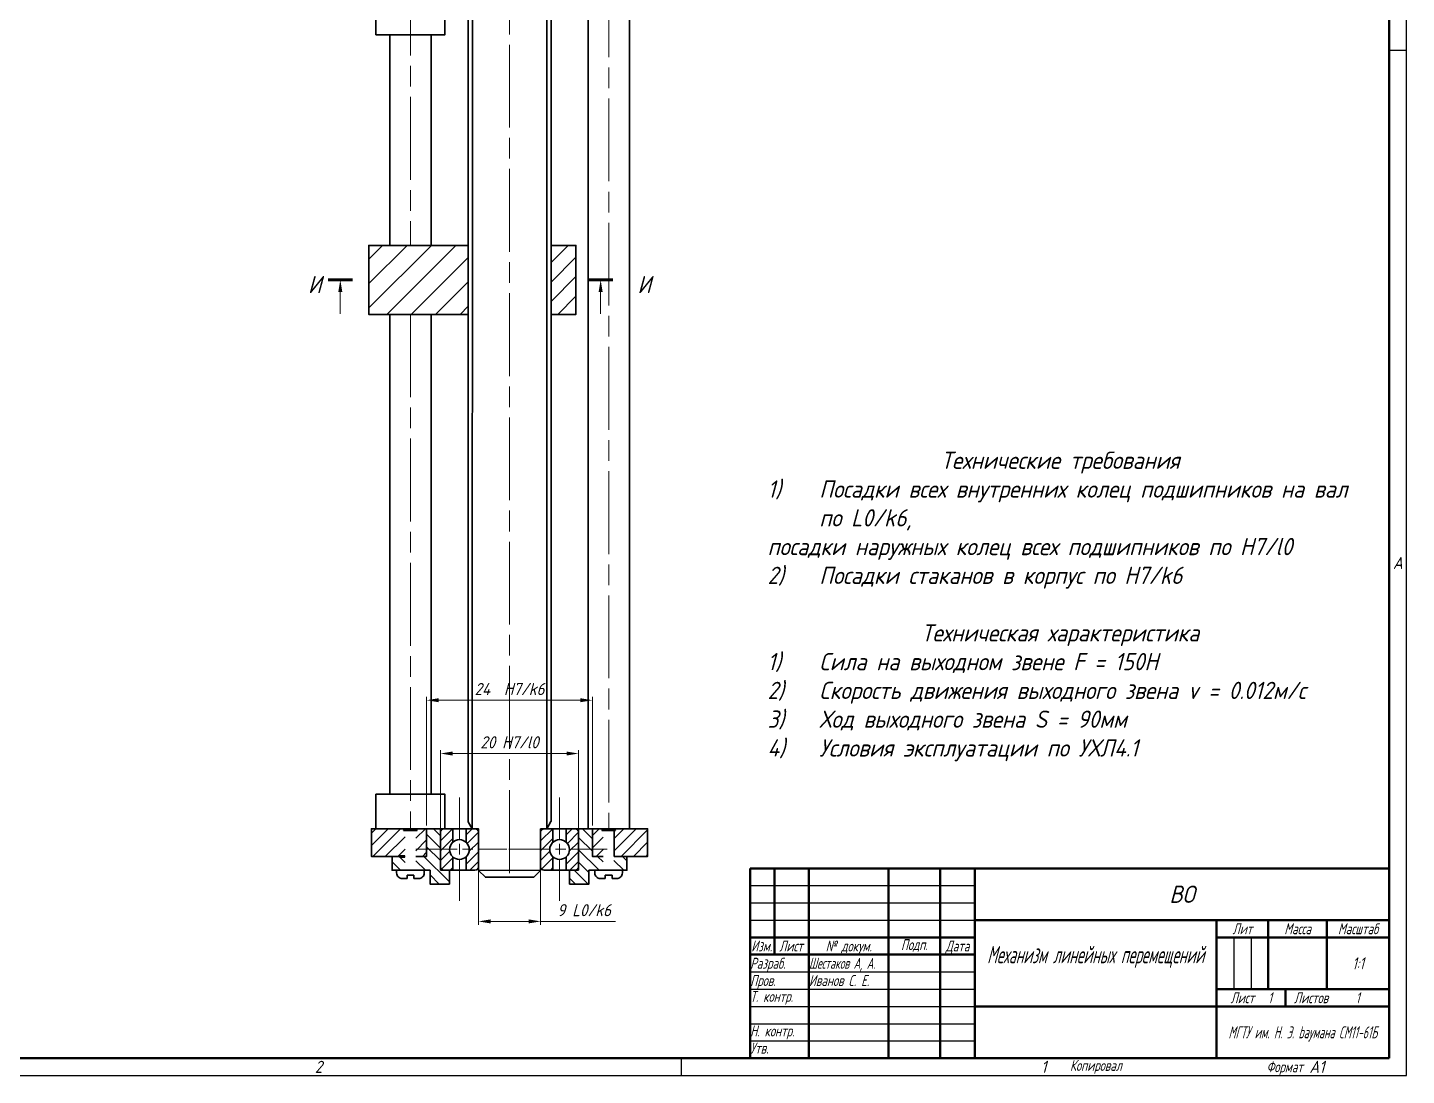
# Model space of a CAD drawing. Header units: millimetres. Extents: x 0 to 1511, y 0 to 853.
# Drawn here: x 441.7 to 841, y 0 to 303.6 of the extents above; entities that cross this region are included whole.
import ezdxf
from ezdxf.enums import TextEntityAlignment as Align

# ---------------------------------------------------------------- set-up
doc = ezdxf.new("R2010")
doc.units = ezdxf.units.MM
doc.linetypes.add('AM_ISO08W050', pattern=[18, 12, -1.5, 3, -1.5])
doc.linetypes.add('AM_ISO08W050x2', pattern=[9, 6, -0.75, 1.5, -0.75])
for name, color, linetype, lineweight in [('AM_0', 7, 'Continuous', 35), ('AM_5', 3, 'Continuous', 15), ('AM_7', 4, 'AM_ISO08W050', 15), ('AM_8', 1, 'Continuous', 15), ('AM_BOR', 7, 'Continuous', 35), ('основные', 7, 'Continuous', 35), ('оч жирные', 7, 'Continuous', 70)]:
    doc.layers.add(name, color=color, linetype=linetype, lineweight=lineweight)
doc.styles.add('ACGOSTTS', font='geniso.shx', dxfattribs={"oblique": 15})
doc.styles.get("Standard").update_dxf_attribs({"font": 'geniso.shx', "oblique": 15})
doc.dimstyles.new('AM_GOST$0', dxfattribs={"dimtxt": 3.5, "dimasz": 3.5, "dimexe": 1, "dimexo": 1, "dimgap": 1.5, "dimtad": 1, "dimtoh": 1, "dimtxsty": 'Standard', "dimcen": 0, "dimclrd": 256, "dimclre": 256, "dimclrt": 2, "dimadec": 0, "dimazin": 2, "dimtp": 0.1, "dimtm": 0.1, "dimtfac": 0.71, "dimtdec": 3, "dimtmove": 0, "dimatfit": 3, "dimfxl": 1, "dimtolj": 1, "dimlwd": -1, "dimlwe": -1, "dimarcsym": 1})
pattern_1 = [(45, (-443.0698865816885, -430.9443200236127), (-0.7071067811865476, 0.7071067811865476), [])]
pattern_2 = [(45, (-428.5698865816885, -430.9443200236127), (-0.7071067811865476, 0.7071067811865476), [])]

# ---------------------------------------------------------------- blocks, each defined once
blk = doc.blocks.new('GOST_A1_LANDSCAPE')
at = {"layer": 'AM_BOR', "color": 1, "lineweight": 25}
for p, q in [((841, 0), (841, 594)), ((841, 297), (836, 297)), ((631, 5), (631, 0)), ((0, 0), (841, 0))]:
    blk.add_line(p, q, dxfattribs=at)
at = {"layer": 'AM_BOR', "color": 7, "lineweight": 50}
for p, q in [((836, 4.999999999999999), (836, 589)), ((20, 4.999999999999999), (836, 4.999999999999999))]:
    blk.add_line(p, q, dxfattribs=at)
at = {"layer": 'AM_BOR', "color": 1, "lineweight": 25, "style": 'ACGOSTTS', "oblique": 15}
for s, p in [('A', (838.4999999999999, 148.5)), ('2', (526, 2.5)), ('1', (736, 2.5))]:
    blk.add_text(s, height=3.5, dxfattribs=at).set_placement(p, align=Align.MIDDLE_CENTER)
blk = doc.blocks.new('GOST_FORM1')
at = {"layer": 'AM_BOR', "color": 7, "lineweight": 50}
for p, q in [((-185, 0), (-185, 55)), ((-185, 55), (0, 55)), ((-178, 55), (-178, 30)), ((-168, 55.00000000000001), (-168, 1.06581410364015e-14)), ((-145, 55.00000000000001), (-145, 1.06581410364015e-14)), ((-130, 55.00000000000001), (-130, 1.06581410364015e-14)), ((-120, 55), (-120, 0)), ((0, 55), (0, 0)), ((-120, 40), (0, 40)), ((-50, 40), (-50, 0)), ((-35, 40), (-35.00000000000001, 20)), ((-18, 40), (-18.00000000000001, 20)), ((-185, 35), (-120, 35)), ((-50, 35), (0, 35)), ((-185, 30), (-120, 30)), ((-50, 20), (0, 20)), ((-30, 20), (-30, 15)), ((-120, 15), (0, 15)), ((0, 0), (-185, 0))]:
    blk.add_line(p, q, dxfattribs=at)
at = {"layer": 'AM_BOR', "color": 1, "lineweight": 25}
for p, q in [((-185, 50), (-120, 50)), ((-185, 45), (-120, 45)), ((-185, 40), (-120, 40)), ((-45, 35), (-45.00000000000001, 20)), ((-40, 35), (-40.00000000000001, 20)), ((-185, 25), (-120, 25)), ((-185, 20), (-120, 20)), ((-185, 15), (-120, 15)), ((-185, 10), (-120, 10)), ((-185, 5), (-120, 5))]:
    blk.add_line(p, q, dxfattribs=at)
at = {"layer": 'AM_BOR', "color": 1, "lineweight": 25, "style": 'ACGOSTTS', "oblique": 15, "width": 0.8}
for s, p in [('Лит', (-42.5, 37.5)), ('Масса', (-26.5, 37.5)), ('Масштаб', (-9, 37.5)), ('Изм.', (-181.7, 32.50000000000001)), ('Лист', (-173.2, 32.49999999999999)), ('№ докум.', (-156.5, 32.5)), ('Подп.', (-137.5, 32.90000000000001)), ('Дата', (-125, 32.5)), ('Лист', (-42.49999999999999, 17.5)), ('Листов', (-22.617049621423, 17.5)), ('Копировал', (-84.9239887437851, -2.099999999999997))]:
    blk.add_text(s, height=3.17, dxfattribs=at).set_placement(p, align=Align.MIDDLE_CENTER)
for s, p in [('Разраб.', (-185, 27.5)), ('Пров.', (-185, 22.5)), ('Т. контр.', (-185, 17.9)), ('Н. контр.', (-185, 7.9)), ('Утв.', (-185, 2.9))]:
    blk.add_text(s, height=3.17, dxfattribs=at).set_placement(p, align=Align.MIDDLE_LEFT)
blk.add_text('Формат', height=3.17, dxfattribs=at).set_placement((-25, -2.5), align=Align.MIDDLE_RIGHT)
at = {"layer": 'AM_BOR', "color": 2, "lineweight": 25, "style": 'ACGOSTTS', "oblique": 15}
for tag, height, p in [('GEN-TITLE-PARTNO{23}', 5, (-59.99999999999997, 47.5)), ('GEN-TITLE-CMPNY{13}', 3.5, (-25, 7.500000000000039))]:
    blk.add_attdef(tag, text='', height=height, dxfattribs=at).set_placement(p, align=Align.MIDDLE_CENTER)
at = {"layer": 'AM_BOR', "color": 2, "lineweight": 25, "style": 'ACGOSTTS', "oblique": 15, "width": 0.8}
for tag, height, p in [('GEN-TITLE-DES1{13}', 5, (-85, 30)), ('GEN-TITLE-LIT1{1}', 3.5, (-47.9, 27.50000000000001)), ('GEN-TITLE-LIT2{1.1}', 3.5, (-42.9, 27.49999999999999)), ('GEN-TITLE-LIT3{1.1}', 3.5, (-37.9, 27.5)), ('GEN-TITLE-WT{4}', 3.5, (-27, 27.5)), ('GEN-TITLE-SCA{6}', 3.5, (-9, 27.5)), ('GEN-TITLE-DES2{21}', 3.17, (-84.99999999999997, 19.5)), ('GEN-TITLE-SHEET{2.2}', 3.17, (-34.5, 17.5)), ('GEN-TITLE-NUMSHTS{5}', 3.17, (-9.117049621422979, 17.5))]:
    blk.add_attdef(tag, text='', height=height, dxfattribs=at).set_placement(p, align=Align.MIDDLE_CENTER)
at = {"layer": 'AM_BOR', "color": 2, "lineweight": 25, "style": 'ACGOSTTS', "oblique": 15}
for tag, height, width, p in [('GEN-TITLE-NAME{6.5}', 3.17, 0.8, (-168, 27.5)), ('GEN-TITLE-CHKM{6.5}', 3.17, 0.8, (-168, 22.5)), ('GEN-TITLE-ENG{6.5}', 3.17, 0.8, (-168, 17.49999999999999)), ('GEN-TITLE-AUTH{6.5}', 3.17, 0.8, (-168, 12.5)), ('GEN-TITLE-APPD{6.5}', 3.17, 0.8, (-168, 7.5)), ('GEN-TITLE-MAT2{9}', 3.5, 0.9, (-85, 9.250000000000032)), ('GEN-TITLE-APPM{6.5}', 3.17, 0.8, (-168, 2.5)), ('GEN-TITLE-MAT3{9}', 3.5, 0.9, (-84.99999999999997, 4.366671310070226))]:
    blk.add_attdef(tag, text='', height=height, dxfattribs=dict(at, width=width)).set_placement(p, align=Align.MIDDLE_LEFT)
at = {"layer": 'AM_BOR', "color": 1, "lineweight": 25, "style": 'ACGOSTTS', "oblique": 15, "width": 0.8}
blk.add_attdef('GEN-TITLE-AUTHT{5}', text='', height=3.17, dxfattribs=at).set_placement((-185, 12.90000000000005), align=Align.MIDDLE_LEFT)
at = {"layer": 'AM_BOR', "color": 2, "lineweight": 25, "style": 'ACGOSTTS', "oblique": 15, "width": 0.9}
blk.add_attdef('GEN-TITLE-MAT1{9}', text='', height=3.5, dxfattribs=at).set_placement((-86.49999999999997, 7.500000000000001), align=Align.MIDDLE_RIGHT)
at = {"layer": 'AM_BOR', "color": 2, "lineweight": 25, "style": 'ACGOSTTS', "oblique": 15}
blk.add_attdef('GEN-TITLE-SIZ{15.7}', text='', height=3.5, dxfattribs=at).set_placement((-23.09970341330745, -2.499999999999979), align=Align.MIDDLE_LEFT)
blk = doc.blocks.new('GENZOONQJ7VO5')
at = {"layer": 'AM_8'}
h = blk.add_hatch(dxfattribs=at)
h.set_pattern_fill('_U', color=256, scale=2.5, angle=45, style=0, pattern_type=0)
h.set_pattern_definition([(45, (-243.6007076448429, -133.9789506208801), (-1.767766952966369, 1.767766952966369), [])])
h.paths.add_polyline_path([(6.99929235515674, -18.20808158507089), (-7.387272644843051, -18.20808158507089), (-7.387272644843961, -28.20808158507157), (6.99929235515674, -28.20808158507157)])
h = blk.add_hatch(dxfattribs=at)
h.set_pattern_fill('_U', color=256, scale=2, angle=45, style=0, pattern_type=0)
h.set_pattern_definition([(45, (-243.6007076448429, -133.9789506208801), (-1.414213562373095, 1.414213562373095), [])])
h.paths.add_polyline_path([(18.99929235515674, -18.20808158507089), (18.99929235515674, -28.20808158507157), (22.61272735515604, -28.20808158507157), (22.61272735515695, -18.20808158507089)])
h = blk.add_hatch(dxfattribs=at)
h.set_pattern_fill('ANSI31', color=256, scale=0.4, style=0)
h.set_pattern_definition([(45, (-243.6007076448429, -204.3484723976577), (-0.8980256121069154, 0.8980256121069154), [])])
h.paths.add_polyline_path([(-2.134201293882143, -102.9668210932588), (-2.358911020468895, -102.9668210932588), (-2.142404669522875, -102.7399783843204), (-7.008911020483765, -102.7399783843204), (-7.008911020483765, -106.7399783843204), (-3.792404669537746, -106.7399783843204), (-2.917694942936123, -106.7399783843204), (-2.134201293882143, -106.7399783843204)])
h.paths.add_polyline_path([(0.9910889795162348, -102.7399783843204), (-0.5672139957744093, -102.7399783843204), (-0.5672139957744093, -102.7485734021783), (-0.358911020468895, -102.9668210932588), (-0.5672139957744093, -102.9668210932588), (-0.5672139957744093, -105.686764561642), (0.9910889795162348, -105.686764561642)])
h.paths.add_polyline_path([(26.54939195480665, -102.9668210932588), (26.34108897950114, -102.9668210932588), (26.54939195480665, -102.7485734021783), (26.54939195480665, -102.7399783843204), (25.35749573078215, -102.7399783843204), (24.99108897951623, -102.7399783843204), (24.99108897951623, -105.686764561642), (26.54939195480665, -105.686764561642)])
h.paths.add_polyline_path([(32.99108897951623, -102.7399783843204), (28.12868431637526, -102.7399783843204), (28.12868431637526, -102.7442758932494), (28.34108897950114, -102.9668210932588), (28.12868431637526, -102.9668210932588), (28.12868431637526, -106.7399783843204), (32.99108897951623, -106.7399783843204)])
h.paths.add_polyline_path([(26.54939195480665, -105.686764561642), (24.99108897951623, -105.686764561642), (24.99108897951623, -106.7399783843203), (26.54939195480665, -106.7399783843203)])
h.paths.add_polyline_path([(0.9910889795162348, -105.686764561642), (-0.5672139957744093, -105.686764561642), (-0.5672139957744093, -106.7399783843204), (0.9910889795162348, -106.7399783843204)])
h = blk.add_hatch(dxfattribs=at)
h.set_pattern_fill('ANSI31', color=256, scale=0.4, angle=90, style=0)
h.set_pattern_definition([(135, (-243.6007076448429, -204.3484723976577), (-0.8980256121069154, -0.8980256121069154), [])])
h.paths.add_polyline_path([(29.99108897951601, -108.7399783843204), (29.99108897951601, -106.7399783843204), (28.11637925291461, -106.7399783843204), (28.11637925291461, -108.7399783843204)])
edge = h.paths.add_edge_path()
edge.add_line((26.54939195480665, -108.7399783843204), (26.54939195480665, -106.7399783843204))
edge.add_line((26.54939195480665, -106.7399783843204), (24.99108897951623, -106.7399783843204))
edge.add_line((24.99108897951623, -106.7399783843204), (24.99108897951623, -105.686764561642))
edge.add_line((24.99108897951623, -105.686764561642), (24.99108897951623, -102.7399783843204))
edge.add_line((24.99108897951623, -102.7399783843204), (22.99108897951623, -102.7399783843204))
edge.add_line((22.99108897951623, -102.7399783843204), (22.99108897951623, -105.686764561642))
edge.add_line((22.99108897951601, -105.686764561642), (22.99108897951601, -108.2399783843204))
edge.add_arc((22.49108897951601, -108.2399783843205), 0.5, 270, 359.999999999987, ccw=False)
edge.add_line((22.49108897951601, -108.7399783843204), (21.69108897951605, -108.7399783843204))
edge.add_line((21.69108897951605, -108.7399783843204), (21.69108897951605, -110.7399783843204))
edge.add_line((21.69108897951605, -110.7399783843204), (24.49108897951601, -110.7399783843204))
edge.add_line((24.49108897951601, -110.7399783843204), (24.49108897951601, -108.7399783843204))
edge.add_line((24.49108897951601, -108.7399783843204), (24.99108897951601, -108.7399783843204))
edge.add_line((24.99108897951601, -108.7399783843204), (26.54939195480665, -108.7399783843204))
edge = h.paths.add_edge_path()
edge.add_line((4.291088979516189, -110.7399783843204), (4.291088979516189, -108.7399783843204))
edge.add_line((4.291088979516189, -108.7399783843204), (3.491088979516007, -108.7399783843204))
edge.add_arc((3.491088979516007, -108.2399783843205), 0.4999999999998863, 180.000000000013, 270, ccw=False)
edge.add_line((2.991088979516007, -108.2399783843204), (2.991088979516007, -105.686764561642))
edge.add_line((2.991088979516007, -105.686764561642), (2.991088979516007, -102.7399783843204))
edge.add_line((2.991088979516007, -102.7399783843204), (0.9910889795162348, -102.7399783843204))
edge.add_line((0.9910889795162348, -102.7399783843204), (0.9910889795162348, -105.686764561642))
edge.add_line((0.9910889795162348, -105.686764561642), (0.9910889795162348, -106.7399783843204))
edge.add_line((0.9910889795162348, -106.7399783843204), (-0.5672139957744093, -106.7399783843204))
edge.add_line((-0.5672139957744093, -106.7399783843204), (-0.5672139957744093, -108.7399783843203))
edge.add_line((-0.5672139957744093, -108.7399783843203), (0.6492923551718377, -108.7399783843203))
edge.add_line((0.6492923551718377, -108.7399783843203), (0.9910889795160074, -108.7399783843204))
edge.add_line((0.9910889795160074, -108.7399783843204), (1.491088979516007, -108.7399783843204))
edge.add_line((1.491088979516007, -108.7399783843204), (1.491088979516007, -110.7399783843204))
edge.add_line((1.491088979516007, -110.7399783843204), (4.291088979516189, -110.7399783843204))
h.paths.add_polyline_path([(-2.134201293882143, -108.7399783843204), (-2.134201293882143, -106.7399783843204), (-2.225417371430012, -106.7399783843204), (-2.917694942936123, -106.7399783843204), (-4.008911020483993, -106.7399783843204), (-4.008911020483993, -108.7399783843204)])
h = blk.add_hatch(dxfattribs=at)
h.set_pattern_fill('_U', color=256, angle=45, style=0, pattern_type=0)
h.set_pattern_definition(pattern_1)
edge = h.paths.add_edge_path()
edge.add_line((3.491088979516007, -108.7399783843204), (4.784088979516127, -108.7399783843204))
edge.add_line((4.784088979516127, -108.7399783843204), (4.784088979516127, -106.802546499784))
edge.add_arc((5.741088979516007, -105.7399783843204), 1.429999999999985, 132.0077229335649, 227.9922770664336, ccw=False)
edge.add_line((4.784088979516127, -104.6774102688567), (4.784088979516127, -102.7399783843204))
edge.add_line((4.784088979516127, -102.7399783843204), (3.491088979516007, -102.7399783843204))
edge.add_arc((3.491088979516007, -103.2399783843204), 0.5, 90, 180.0000000000065)
edge.add_line((2.991088979516007, -103.2399783843204), (2.991088979516007, -108.2399783843204))
edge.add_arc((3.491088979516007, -108.2399783843204), 0.5, 180.0000000000065, 270.0000000000065)
h = blk.add_hatch(dxfattribs=at)
h.set_pattern_fill('_U', color=256, angle=45, style=0, pattern_type=0)
h.set_pattern_definition(pattern_1)
edge = h.paths.add_edge_path()
edge.add_line((7.991088979516007, -102.7399783843204), (6.698088979515887, -102.7399783843204))
edge.add_line((6.698088979516115, -102.7399783843204), (6.698088979516115, -104.6774102688567))
edge.add_arc((5.741088979516007, -105.7399783843204), 1.429999999999985, -47.99227706643512, 47.99227706643359, ccw=False)
edge.add_line((6.698088979516115, -106.8025464997841), (6.698088979516115, -108.7399783843204))
edge.add_line((6.698088979516115, -108.7399783843204), (7.991088979516007, -108.7399783843204))
edge.add_arc((7.991088979516235, -108.2399783843204), 0.5, 269.9999999999935, 359.9999999999935)
edge.add_line((8.491088979516007, -108.2399783843204), (8.491088979516007, -103.2399783843203))
edge.add_arc((7.991088979516007, -103.2399783843204), 0.5, 6.513775987637282e-12, 89.99999999999349)
h = blk.add_hatch(dxfattribs=at)
h.set_pattern_fill('_U', color=256, angle=45, style=0, pattern_type=0)
h.set_pattern_definition(pattern_2)
edge = h.paths.add_edge_path()
edge.add_line((17.99108897951601, -108.7399783843204), (19.28408897951613, -108.7399783843204))
edge.add_line((19.28408897951613, -108.7399783843204), (19.28408897951613, -106.802546499784))
edge.add_arc((20.24108897951601, -105.7399783843204), 1.429999999999985, 132.0077229335649, 227.9922770664336, ccw=False)
edge.add_line((19.28408897951613, -104.6774102688567), (19.28408897951613, -102.7399783843204))
edge.add_line((19.28408897951613, -102.7399783843204), (17.99108897951601, -102.7399783843204))
edge.add_arc((17.99108897951601, -103.2399783843204), 0.5, 90, 180.0000000000065)
edge.add_line((17.49108897951601, -103.2399783843204), (17.49108897951601, -108.2399783843204))
edge.add_arc((17.99108897951601, -108.2399783843204), 0.5, 180.0000000000065, 270.0000000000065)
h = blk.add_hatch(dxfattribs=at)
h.set_pattern_fill('_U', color=256, angle=45, style=0, pattern_type=0)
h.set_pattern_definition(pattern_2)
edge = h.paths.add_edge_path()
edge.add_line((22.49108897951601, -102.7399783843204), (21.19808897951589, -102.7399783843204))
edge.add_line((21.19808897951611, -102.7399783843204), (21.19808897951611, -104.6774102688567))
edge.add_arc((20.24108897951601, -105.7399783843204), 1.429999999999985, -47.99227706643512, 47.99227706643359, ccw=False)
edge.add_line((21.19808897951611, -106.8025464997841), (21.19808897951611, -108.7399783843204))
edge.add_line((21.19808897951611, -108.7399783843204), (22.49108897951601, -108.7399783843204))
edge.add_arc((22.49108897951623, -108.2399783843204), 0.5, 269.9999999999935, 359.9999999999935)
edge.add_line((22.99108897951601, -108.2399783843204), (22.99108897951601, -103.2399783843203))
edge.add_arc((22.49108897951601, -103.2399783843204), 0.5, 6.513775987637282e-12, 89.99999999999349)
at = {"layer": 'AM_7'}
for p, q in [((12.99929235515674, 82.8571757641962), (12.99108897951601, -109.7677482756203)), ((-1.350707644828162, 21.29191841492877), (-1.350707644828162, -18.20808158507089)), ((27.35749573078215, 21.06507570599035), (27.35749573078215, -102.7399783843204)), ((-1.350707644828162, -28.20808158507157), (-1.358911020468895, -102.7399783843204))]:
    blk.add_line(p, q, dxfattribs=at)
at = {"layer": 'AM_7', "linetype": 'AM_ISO08W050x2'}
for p, q in [((5.741088979516007, -98.18694298484084), (5.741088979516007, -113.1865861384432)), ((5.741088979516007, -98.18694298484084), (5.741088979516007, -113.1865861384432)), ((20.24108897951601, -98.18694298484084), (20.24108897951601, -113.1865861384432)), ((20.24108897951601, -98.18694298484084), (20.24108897951601, -113.1865861384432)), ((-0.5672139957744093, -105.686764561642), (12.62389450126147, -105.686764561642)), ((12.88736263859073, -105.686764561642), (27.12389450126147, -105.686764561642))]:
    blk.add_line(p, q, dxfattribs=at)
at = {"layer": 'основные'}
for p, q in [((6.99929235515674, 49.76342383545682), (6.991088979516007, -101.7399783843204)), ((18.99929235515674, 33.76743384989379), (18.99929235515674, -101.6849703413373)), ((7.612663778817478, 25.29191841694973), (7.604523979516216, -102.7399783843204)), ((18.37765397951625, -102.7399783843204), (18.38585735515676, 25.29191841694973)), ((-6.00070764484326, -18.20808158507089), (-0.0007076448432599136, -18.20808158507094)), ((-0.0007076448432599136, -28.20808158507157), (-6.00070764484326, -28.20808158507151)), ((6.991088979516007, -101.7399783843204), (7.604523979516216, -102.7399783843204)), ((18.99108897951601, -101.6988926273793), (18.37765397951625, -102.7399783843204)), ((-1.350707644828162, -102.7399783843204), (-2.917694942936123, -102.7399783843204)), ((-2.358911020468895, -102.9668210932588), (-2.142404669522648, -102.7399783843204)), ((-2.358911020468895, -102.9668210932588), (-0.358911020468895, -102.9668210932588)), ((-0.5754173714149147, -102.7399783843203), (-2.142404669522648, -102.7399783843204)), ((-2.142404669522648, -102.9668210932588), (-0.5754173714149147, -102.9668210932588)), ((-0.5754173714149147, -102.7399783843204), (-0.358911020468895, -102.9668210932588)), ((2.991088979516007, -103.2399783843204), (2.991088979516007, -102.7399783843204)), ((2.991088979516007, -102.7399783843204), (3.491088979516235, -102.7399783843204)), ((2.991088979516007, -103.2399783843204), (2.991088979516007, -104.7399783843204)), ((3.491088979516007, -102.7399783843204), (8.491088979516007, -102.7399783843204)), ((6.698088979516115, -102.7399783843204), (3.491088979516007, -102.7399783843204)), ((4.784088979516127, -102.7399783843204), (4.784088979516127, -104.6774102688567)), ((6.698088979516115, -102.7399783843204), (6.698088979516115, -104.6774102688567)), ((17.49108897951601, -102.7399783843204), (18.37765397951625, -102.7399783843204)), ((17.49108897951601, -103.2399783843204), (17.49108897951601, -102.7399783843204)), ((17.49108897951601, -102.7399783843204), (17.99108897951623, -102.7399783843204)), ((17.49108897951601, -103.2399783843204), (17.49108897951601, -104.7399783843204)), ((17.99108897951601, -102.7399783843204), (22.99108897951601, -102.7399783843204)), ((21.19808897951611, -102.7399783843204), (17.99108897951601, -102.7399783843204)), ((18.37765397951625, -102.7399783843204), (18.37765397951625, -102.7399783843204)), ((19.28408897951613, -102.7399783843204), (19.28408897951613, -104.6774102688567)), ((21.19808897951611, -102.7399783843204), (21.19808897951611, -104.6774102688567)), ((25.35749573078215, -102.7399783843204), (29.35749573078215, -102.7399783843204)), ((26.55759533044716, -102.7399783843204), (26.34108897950114, -102.9668210932588)), ((28.34108897950114, -102.9668210932588), (26.34108897950114, -102.9668210932588)), ((28.34108897950114, -102.9668210932588), (28.12458262855489, -102.7399783843204)), ((4.784088979516127, -106.802546499784), (4.784088979516127, -108.7399783843204)), ((6.698088979516115, -106.8025464997841), (6.698088979516115, -108.7399783843204)), ((19.28408897951613, -106.802546499784), (19.28408897951613, -108.7399783843204)), ((21.19808897951611, -106.8025464997841), (21.19808897951611, -108.7399783843204)), ((-1.850707644828162, -109.9399783843203), (-1.850707644828162, -109.4399783843203)), ((-1.850707644828162, -109.4399783843203), (-0.8507076448281623, -109.4399783843203)), ((-0.8507076448281623, -109.4399783843203), (-0.8507076448281623, -109.9399783843203)), ((2.991088979516007, -108.2399783843204), (2.986427949433164, -108.7446394144033)), ((2.986427949433164, -108.7446394144033), (3.486513259703997, -108.7446394144033)), ((8.491088979516007, -108.7399783843204), (17.49108897951601, -108.7677482756203)), ((22.99108897951601, -108.7399783843204), (22.49108897951623, -108.7399783843204)), ((22.99108897951623, -108.2399783843204), (22.99108897951601, -108.7399783843204)), ((26.83288560386063, -109.9399783843203), (26.83288560386063, -109.4399783843203)), ((26.83288560386063, -109.4399783843203), (27.83288560386063, -109.4399783843203)), ((27.83288560386063, -109.4399783843203), (27.83288560386063, -109.9399783843203))]:
    blk.add_line(p, q, dxfattribs=at)
for points in [[(-6.351257971332416, 17.29191841492877), (3.648742028667584, 17.29191841492877), (3.648742028667584, 12.29191841492877), (-6.351257971332416, 12.29191841492877)], [(24.35749573078215, 17.29191841492877), (30.35749573078215, 17.29191841492877), (30.35749573078215, -102.7399783843204), (24.35749573078215, -102.7399783843204)], [(-6.358911020468895, -97.73997838432038), (3.641088979531105, -97.73997838432038), (3.641088979531105, -102.7399783843204), (-6.358911020468895, -102.7399783843204)], [(28.12868431637526, -106.7399783843204), (32.99108897951623, -106.7399783843204), (32.99108897951623, -102.7399783843204), (28.12868431637526, -102.7399783843204)]]:
    blk.add_lwpolyline(points, close=True, dxfattribs=at)
for points in [[(-4.350707644828162, 12.29191841492877), (-4.350707644828162, -18.20808158507094)], [(1.649292355171838, -18.20808158507094), (1.649292355171838, 12.29191841492877)], [(6.99929235515674, -28.20808158507157), (-7.387272644843961, -28.20808158507157), (-7.387272644843051, -18.20808158507089), (6.99929235515674, -18.20808158507089)], [(18.99929235515674, -18.20808158507089), (22.61272735515695, -18.20808158507089), (22.61272735515604, -28.20808158507157), (18.99929235515674, -28.20808158507157)], [(-4.350707644828162, -28.20808158507151), (-4.358360693964869, -97.73997838432041)], [(1.641639306035131, -97.73997838432038), (1.649292355171838, -28.20808158507151)], [(-0.5672139957744093, -106.7399783843204), (0.9910889795162348, -106.7399783843204), (0.9910889795162348, -102.7399783843204), (-7.008911020483765, -102.7399783843204), (-7.008911020483765, -106.7399783843204), (-3.792404669537746, -106.7399783843204)], [(-4.358911020468895, -102.7399783843204), (1.641088979531105, -102.7399783843204)], [(2.991088979516007, -108.2399783843204), (2.991088979516007, -102.7399783843204), (0.9910889795160074, -102.7399783843204)], [(7.604523979516216, -102.7399783843204), (8.491088979516007, -102.7399783843204), (8.491088979516007, -108.7677482756203), (9.491088979516007, -109.7677482756203), (16.49108897951601, -109.7677482756203), (17.49108897951601, -108.7677482756203), (17.49108897951601, -102.7399783843204)], [(22.99108897951623, -108.2399783843204), (22.99108897951623, -102.7399783843204), (24.99108897951623, -102.7399783843204), (24.99108897951623, -106.7399783843204), (26.56579870608766, -106.7399783843204)], [(22.99108897951601, -108.2399783843204), (22.99108897951601, -102.7399783843204), (24.99108897951601, -102.7399783843204)], [(26.56579870608766, -106.7399783843203), (24.99108897951623, -106.7399783843203), (24.99108897951623, -102.7399783843204), (32.99108897951623, -102.7399783843204), (32.99108897951623, -106.7399783843203), (28.33288560386063, -106.7399783843203)], [(-2.225417371430012, -106.7399783843204), (-2.134201293882143, -106.7399783843204)], [(-2.134201293882143, -106.7399783843204), (-2.225417371430012, -106.7399783843204)], [(28.21579870610276, -106.7399783843204), (29.99108897951601, -106.7399783843204), (29.99108897951601, -108.7399783843204), (24.99108897951601, -108.7399783843204), (24.49108897951601, -108.7399783843204), (24.49108897951601, -110.7399783843204), (21.69108897951605, -110.7399783843204), (21.69108897951605, -108.7399783843204), (22.49108897951601, -108.7399783843204)], [(28.21579870610276, -106.7399783843203), (28.13278600419562, -106.7399783843203)], [(28.13278600419562, -106.7399783843204), (28.21579870610276, -106.7399783843204)], [(21.69108897951628, -108.7399783843204), (22.49108897951623, -108.7399783843204)]]:
    blk.add_lwpolyline(points, dxfattribs=at)
for points in [[(4.291088979516189, -108.7399783843204), (3.491088979516235, -108.7399783843204, -0.4142135623730408), (2.991088979516007, -108.2399783843204), (2.991088979516007, -102.7399783843204), (0.9910889795162348, -102.7399783843204), (0.9910889795162348, -106.7399783843204), (-0.5672139957744093, -106.7399783843204)], [(7.991088979516007, -108.7399783843204), (3.491088979516007, -108.7399783843204, -0.4142135623730692), (2.991088979516007, -108.2399783843204), (2.991088979516007, -103.2399783843204, -0.4142135623730552), (3.491088979516007, -102.7399783843204), (7.991088979516007, -102.7399783843204, -0.4142135623730951), (8.491088979516007, -103.2399783843204), (8.491088979516007, -108.2399783843204, -0.4142135623730951), (7.991088979516007, -108.7399783843204, -1.655741125145663)], [(22.49108897951601, -108.7399783843204), (17.99108897951601, -108.7399783843204, -0.4142135623730692), (17.49108897951601, -108.2399783843204), (17.49108897951601, -103.2399783843204, -0.4142135623730552), (17.99108897951601, -102.7399783843204), (22.49108897951601, -102.7399783843204, -0.4142135623730951), (22.99108897951601, -103.2399783843204), (22.99108897951601, -108.2399783843204, -0.4142135623730951), (22.49108897951601, -108.7399783843204, -1.655741125145663)], [(-2.917694942936123, -106.7399783843204), (-4.008911020483993, -106.7399783843204), (-4.008911020483993, -108.7399783843204), (0.9910889795160074, -108.7399783843204), (1.491088979516007, -108.7399783843204), (1.491088979516007, -110.7399783843204), (4.291088979516189, -110.7399783843204), (4.291088979516189, -108.7399783843204), (3.491088979516007, -108.7399783843204, -0.004617882508610011), (3.486513259703997, -108.7446394144033, -0.004617882508610011)], [(-0.8507076448281623, -109.9399783843203), (-0.1507076448283442, -109.9399783843203, 0.414213562373095), (0.6492923551718377, -109.1399783843203), (0.6492923551718377, -108.7399783843203), (-3.350707644828162, -108.7399783843203), (-3.350707644828162, -109.1399783843203, 0.414213562373095), (-2.550707644828208, -109.9399783843203), (-1.850707644828162, -109.9399783843203)], [(26.83288560386063, -109.9399783843203), (26.13288560386059, -109.9399783843203, -0.414213562373095), (25.33288560386063, -109.1399783843203), (25.33288560386063, -108.7399783843203), (29.33288560386063, -108.7399783843203), (29.33288560386063, -109.1399783843203, -0.414213562373095), (28.53288560386045, -109.9399783843203), (27.83288560386063, -109.9399783843203)]]:
    blk.add_lwpolyline(points, format="xyb", dxfattribs=at)
for centre in [(5.741088979516007, -105.7399783843204), (20.24108897951601, -105.7399783843204)]:
    blk.add_circle(centre, 1.430000000000007, dxfattribs=at)
for centre in [(3.491088979516007, -103.2399783843204), (3.491088979516007, -103.2399783843204), (17.99108897951601, -103.2399783843204), (17.99108897951601, -103.2399783843204)]:
    blk.add_arc(centre, 0.5, 90, 180, dxfattribs=at)
at = {"layer": 'оч жирные'}
for points in [[(-2.142404669522648, -106.7399783843204), (-2.917694942936123, -106.7399783843204)], [(28.12458262855489, -106.7399783843204), (28.13278600419562, -106.7399783843204)]]:
    blk.add_lwpolyline(points, dxfattribs=at)
blk = doc.blocks.new('*D25')
at = {"layer": 'AM_5', "linetype": 'ByBlock', "transparency": 16777216}
for p, q in [((572.2950966593994, 59.45884994325661), (572.2950966593994, 43.63232424453321)), ((590.2920111159217, 59.4588499432565), (590.2920111159217, 43.63232424453321)), ((575.7950966593994, 44.63232424453321), (586.7920111159217, 44.63232424453321)), ((590.2920111159217, 44.63232424453321), (612.0061851641021, 44.63232424453321))]:
    blk.add_line(p, q, dxfattribs=at)
at = {"layer": 'AM_5', "transparency": 16777216}
for points in [[(575.7950966593994, 45.21565757786654), (575.7950966593994, 44.04899091119987), (572.2950966593994, 44.63232424453321)], [(586.7920111159217, 45.21565757786654), (586.7920111159217, 44.04899091119987), (590.2920111159217, 44.63232424453321)]]:
    blk.add_solid(points, dxfattribs=at)
at = {"layer": 'Defpoints', "color": 0, "transparency": 16777216}
for p in [(572.2950966593994, 60.45884994325661), (590.2920111159217, 60.4588499432565), (590.2920111159217, 44.63232424453321)]:
    blk.add_point(p, dxfattribs=at)
at = {"layer": 'AM_5', "color": 2, "transparency": 16777216, "insert": (602.8990981400119, 47.88232424453321), "char_height": 3.5, "attachment_point": 5}
blk.add_mtext('\\A1;9 L0/k6', dxfattribs=at)
blk = doc.blocks.new('*D26')
at = {"layer": 'AM_5', "linetype": 'ByBlock', "transparency": 16777216}
for p, q in [((561.2920111159217, 66.5652775886133), (561.2920111159217, 94.27656454268045)), ((564.7920111159217, 93.27656454268045), (597.7920111159217, 93.27656454268045)), ((601.2920111159217, 66.5652775886133), (601.2920111159217, 94.27656454268045))]:
    blk.add_line(p, q, dxfattribs=at)
at = {"layer": 'AM_5', "transparency": 16777216}
for points in [[(564.7920111159217, 93.85989787601378), (564.7920111159217, 92.69323120934712), (561.2920111159217, 93.27656454268045)], [(597.7920111159217, 93.85989787601378), (597.7920111159217, 92.69323120934712), (601.2920111159217, 93.27656454268045)]]:
    blk.add_solid(points, dxfattribs=at)
at = {"layer": 'Defpoints', "color": 0, "transparency": 16777216}
for p in [(601.2920111159217, 93.27656454268045), (561.2920111159217, 65.5652775886133), (601.2920111159217, 65.5652775886133)]:
    blk.add_point(p, dxfattribs=at)
at = {"layer": 'AM_5', "color": 2, "transparency": 16777216, "insert": (581.2920111159217, 96.52690903086942), "char_height": 3.5, "attachment_point": 5}
blk.add_mtext('\\A1;20 H7/l0', dxfattribs=at)
blk = doc.blocks.new('*D27')
at = {"layer": 'AM_5', "linetype": 'ByBlock', "transparency": 16777216}
for p, q in [((557.2920111159217, 72.45884994325661), (557.2920111159217, 109.7163475358685)), ((560.7920111159217, 108.7163475358685), (601.7920111159222, 108.7163475358685)), ((605.2920111159222, 72.45884994325655), (605.2920111159222, 109.7163475358685))]:
    blk.add_line(p, q, dxfattribs=at)
at = {"layer": 'AM_5', "transparency": 16777216}
for points in [[(560.7920111159217, 109.2996808692018), (560.7920111159217, 108.1330142025351), (557.2920111159217, 108.7163475358685)], [(601.7920111159222, 109.2996808692018), (601.7920111159222, 108.1330142025351), (605.2920111159222, 108.7163475358685)]]:
    blk.add_solid(points, dxfattribs=at)
at = {"layer": 'Defpoints', "color": 0, "transparency": 16777216}
for p in [(605.2920111159222, 108.7163475358685), (557.2920111159217, 71.45884994325661), (605.2920111159222, 71.45884994325655)]:
    blk.add_point(p, dxfattribs=at)
at = {"layer": 'AM_5', "color": 2, "transparency": 16777216, "insert": (581.2920111159219, 111.9666920240574), "char_height": 3.5, "attachment_point": 5}
blk.add_mtext('\\A1;24 {}{\\C2; H7/k6}', dxfattribs=at)

msp = doc.modelspace()

# ---------------------------------------------------------------- linework, layer by layer
at = {"layer": 'AM_5'}
for p, q in [((532.2867962185825, 220.7034953151498), (532.2867962185825, 227.0226435417549)), ((607.6778357242016, 220.7034953151479), (607.6778357242016, 227.022643541753))]:
    msp.add_line(p, q, dxfattribs=at)
at = {"layer": 'AM_5', "linetype": 'Continuous'}
for points in [[(532.8701295495825, 227.0226435417549), (531.7034628875824, 227.0226435417549), (532.2867962185825, 230.5226435417549)], [(608.2611690552017, 227.022643541753), (607.0945023932015, 227.022643541753), (607.6778357242016, 230.522643541753)]]:
    msp.add_trace(points, dxfattribs=at)
at = {"layer": 'оч жирные'}
for p, q in [((528.7867962185825, 230.5226435417549), (535.7867962185825, 230.5226435417549)), ((604.1778357242016, 230.522643541753), (611.1778357242016, 230.522643541753))]:
    msp.add_line(p, q, dxfattribs=at)

# ---------------------------------------------------------------- block references
at = {"layer": 'AM_0', "xscale": 2, "yscale": 2, "zscale": 2}
msp.add_blockref('GENZOONQJ7VO5', (555.3098331568897, 276.9388067118974), dxfattribs=at)
at = {"layer": 'основные', "lineweight": 0}
msp.add_blockref('GOST_A1_LANDSCAPE', (0, 0), dxfattribs=at)
ref = msp.add_blockref('GOST_FORM1', (836, 4.999999999999999), dxfattribs=at)
ref.add_attrib('GEN-TITLE-DES1{13}', 'Механизм линейных перемещений', dxfattribs={"layer": 'AM_BOR', "color": 2, "lineweight": 25, "height": 5, "style": 'ACGOSTTS', "oblique": 15, "width": 0.6341017117924154}).set_placement((751, 35), align=Align.MIDDLE_CENTER)
ref.add_attrib('GEN-TITLE-PARTNO{23}', 'ВО', dxfattribs={"layer": 'AM_BOR', "color": 2, "lineweight": 25, "height": 5, "style": 'ACGOSTTS', "oblique": 15}).set_placement((776, 52.5), align=Align.MIDDLE_CENTER)
ref.add_attrib('GEN-TITLE-SCA{6}', '1:1', dxfattribs={"layer": 'AM_BOR', "color": 2, "lineweight": 25, "height": 3.5, "style": 'ACGOSTTS', "oblique": 15, "width": 0.8}).set_placement((827, 32.5), align=Align.MIDDLE_CENTER)
ref.add_attrib('GEN-TITLE-SHEET{2.2}', '1', dxfattribs={"layer": 'AM_BOR', "color": 2, "lineweight": 25, "height": 3.17, "style": 'ACGOSTTS', "oblique": 15, "width": 0.8}).set_placement((801.5, 22.5), align=Align.MIDDLE_CENTER)
ref.add_attrib('GEN-TITLE-NUMSHTS{5}', '1', dxfattribs={"layer": 'AM_BOR', "color": 2, "lineweight": 25, "height": 3.17, "style": 'ACGOSTTS', "oblique": 15, "width": 0.8}).set_placement((826.882950378577, 22.5), align=Align.MIDDLE_CENTER)
ref.add_attrib('GEN-TITLE-CMPNY{13}', 'МГТУ им. Н. Э. Ьаумана СМ11-61Б', dxfattribs={"layer": 'AM_BOR', "color": 2, "lineweight": 25, "height": 3.5, "style": 'ACGOSTTS', "oblique": 15, "width": 0.6535568434820882}).set_placement((811, 12.50000000000004), align=Align.MIDDLE_CENTER)
ref.add_attrib('GEN-TITLE-NAME{6.5}', 'Шестаков А, А.', dxfattribs={"layer": 'AM_BOR', "color": 2, "lineweight": 25, "height": 3.17, "style": 'ACGOSTTS', "oblique": 15, "width": 0.7129736215239557}).set_placement((668, 32.5), align=Align.MIDDLE_LEFT)
ref.add_attrib('GEN-TITLE-CHKM{6.5}', 'Иванов С. Е.', dxfattribs={"layer": 'AM_BOR', "color": 2, "lineweight": 25, "height": 3.17, "style": 'ACGOSTTS', "oblique": 15, "width": 0.8}).set_placement((668, 27.5), align=Align.MIDDLE_LEFT)
ref.add_attrib('GEN-TITLE-SIZ{15.7}', 'A1', dxfattribs={"layer": 'AM_BOR', "color": 2, "lineweight": 25, "height": 3.5, "style": 'ACGOSTTS', "oblique": 15}).set_placement((812.9002965866925, 2.50000000000002), align=Align.MIDDLE_LEFT)

# ---------------------------------------------------------------- texts
at = {"layer": 'основные', "char_height": 5, "attachment_point": 1}
for insert in [(522.9147022349822, 231.6721365073619), (618.3262599877277, 231.6577445222678)]:
    msp.add_mtext('И', dxfattribs=dict(at, insert=insert))
at = {"layer": 'основные', "insert": (651, 180.7453621469024), "char_height": 5, "attachment_point": 1}
msp.add_mtext_dynamic_manual_height_columns('\\pxqc;Технические требования\\P\\pi-3,l4,q*,t4;1)^IПосадки всех внутренних колец подшипников на вал по L0/k6,^Jпосадки наружных колец всех подшипников по H7/l0\\P2)^IПосадки стаканов в корпус по H7/k6\\P\\pi0,l0,qc,tz;\\PТехническая характеристика\\P\\pi-3,l4,q*,t4;1)^IСила на выходном звене F = 150Н\\P2)^IСкорость движения выходного звена v = 0.012м/с\\P3)^IХод выходного звена S = 90мм\\P4)^IУсловия эксплуатации по УХЛ4.1', width=179.5645727943283, gutter_width=12.5, heights=[0], dxfattribs=at)

# ---------------------------------------------------------------- dimensions: what is measured, and where the dimension line sits
at = {"layer": 'AM_5'}
for base, p1, p2, text, override, picture, middle in [((605.2920111159222, 108.7163475358685), (557.2920111159217, 71.45884994325661), (605.2920111159222, 71.45884994325655), '24 {}{\\C2; H7/k6}', {"dimtp": 0.1, "dimtm": 0.1, "dimtdec": 3, "dimtzin": 8}, '*D27', (581.2920111159219, 111.9666920240574)), ((601.2920111159217, 93.27656454268045), (561.2920111159217, 65.5652775886133), (601.2920111159217, 65.5652775886133), '20 H7/l0', {"dimpost": ''}, '*D26', (581.2920111159217, 96.52690903086942))]:
    dim = msp.add_linear_dim(base=base, p1=p1, p2=p2, angle=1.141101885463838e-14, text=text, dimstyle='AM_GOST$0', override=override, dxfattribs=at)
    dim.commit()
    dim.dimension.update_dxf_attribs({"geometry": picture, "text_midpoint": middle})
dim = msp.add_linear_dim(base=(590.2920111159217, 44.63232424453321), p1=(572.2950966593994, 60.45884994325661), p2=(590.2920111159217, 60.4588499432565), angle=1.131887686614709e-13, text='9 L0/k6', dimstyle='AM_GOST$0', dxfattribs=at)
dim.commit()
dim.dimension.update_dxf_attribs({"geometry": '*D25', "text_midpoint": (602.8990981400119, 47.88232424453321)})

doc.saveas('drawing.dxf')
